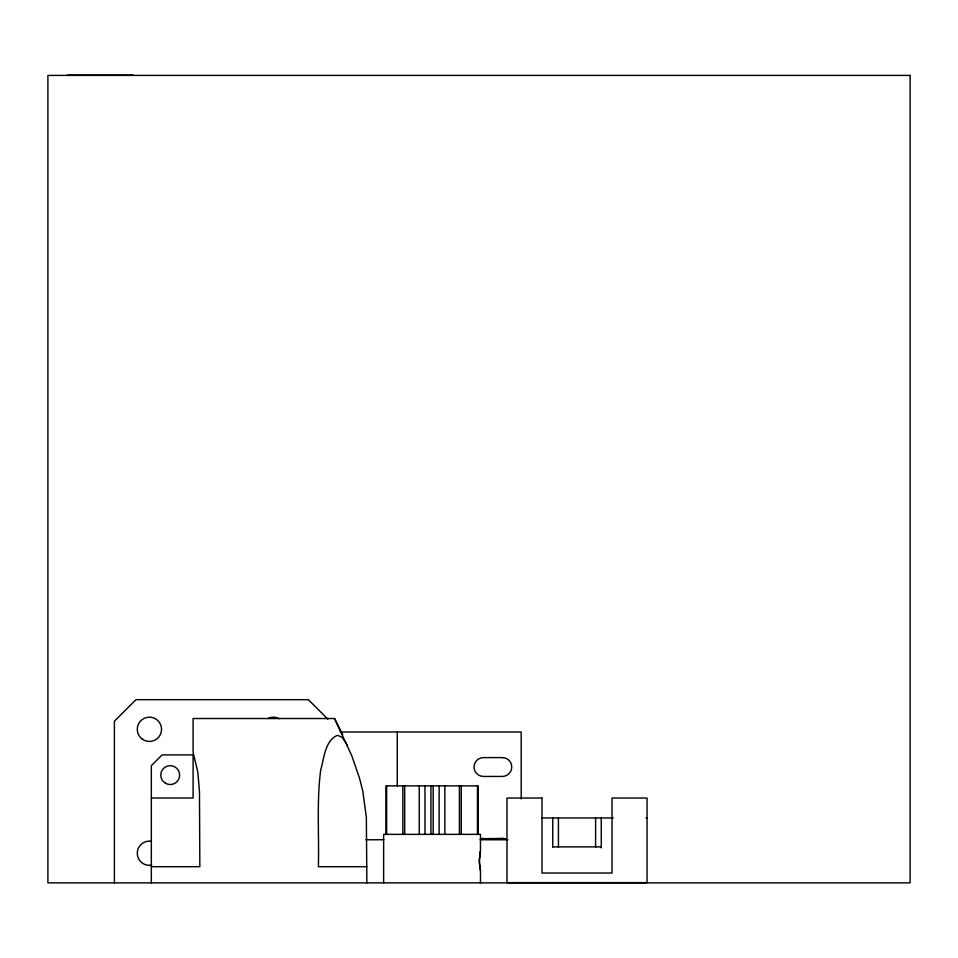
<?xml version="1.0" encoding="UTF-8"?>
<svg xmlns="http://www.w3.org/2000/svg" width="958" height="958" viewBox="0 0 958 958"><rect width="100%" height="100%" fill="white"/><g stroke="black" fill="none" stroke-linecap="round" stroke-linejoin="round"><path stroke-width="1.44" d="M480.473 870.571L479.91 867.014A9.424 2.515 -90 0 1 479.91 855.614L480.281 851.662L479.311 861.314L480.473 870.571L480.473 882.869M480.952 838.753L502.339 838.418L507.189 839.759M67.288 75.131L133.282 75.131M366.866 882.869L366.351 817.258L362.795 791.188L359.561 778.315L351.79 755.754L334.546 718.524L193.097 718.524L193.097 752.365L197.851 772.22L199.468 791.559L199.839 866.703L151.34 866.703M340.114 731.996L521.188 731.996L521.188 798.888M151.34 798.002L193.097 798.002L193.097 754.904L162.118 754.904L151.34 765.67L151.34 882.869M541.953 817.964L613.252 817.964M646.003 817.964L647.057 817.964M365.956 839.759L383.907 839.759M480.054 839.759L507.824 839.759M552.766 846.884L601.265 846.884M366.866 866.703L318.379 866.703C319.23 834.49 316.535 802.026 320.702 769.969C324.103 758.52 324.918 740.402 337.527 735.277L342.174 737.361L347.347 745.061M327.864 719.171L308.368 699.675L135.94 699.675L114.397 721.218L114.397 882.869M334.546 718.524L342.76 734.942M601.265 817.964L601.265 847.914M595.601 817.964L595.601 847.267M558.43 817.964L558.43 847.267M552.766 817.964L552.766 847.04M480.473 852.045L480.473 834.37L383.631 834.37L383.631 882.869M478.174 834.37L478.174 785.883L385.93 785.883L385.93 834.37M477.467 785.883L477.467 834.37M461.253 785.883L461.253 834.37M459.421 785.883L459.421 834.37M444.859 785.883L444.859 834.37M439.135 785.883L439.135 834.37M433.184 785.883L433.184 834.37M430.92 785.883L430.92 834.37M424.969 785.883L424.969 834.37M419.245 785.883L419.245 834.37M404.683 785.883L404.683 834.37M402.851 785.883L402.851 834.37M397.271 731.996L397.271 785.883M386.637 785.883L386.637 834.37M267.725 718.56A12.119 12.119 0 0 1 279.149 718.668M502.339 838.418A9.424 9.424 0 0 1 506.423 839.352M480.688 838.837A9.424 9.424 0 0 1 483.479 838.418M151.687 865.146A12.119 12.119 0 0 1 137.305 853.722A12.119 12.119 0 0 1 150.717 841.172M910.1 75.407L47.9 75.407L47.9 882.869L910.1 882.869L910.1 75.407M502.339 757.598L483.479 757.598A9.424 9.424 0 0 0 474.042 767.023A9.424 9.424 0 0 0 483.479 776.447L502.339 776.447A9.424 9.424 0 0 0 511.764 767.023A9.424 9.424 0 0 0 502.339 757.598M541.989 798.038L506.974 798.038L506.974 882.629L647.057 882.629L647.057 798.038L612.042 798.038L612.042 873.037L541.989 873.037L541.989 798.038M142.263 739.097A12.119 12.119 0 0 0 161.471 730.607A12.119 12.119 0 0 0 144.514 718.213A12.119 12.119 0 0 0 142.263 739.097M165.494 783.273A9.424 9.424 0 0 0 179.637 775.106A9.424 9.424 0 0 0 165.494 766.939A9.424 9.424 0 0 0 165.494 783.273"/></g></svg>
